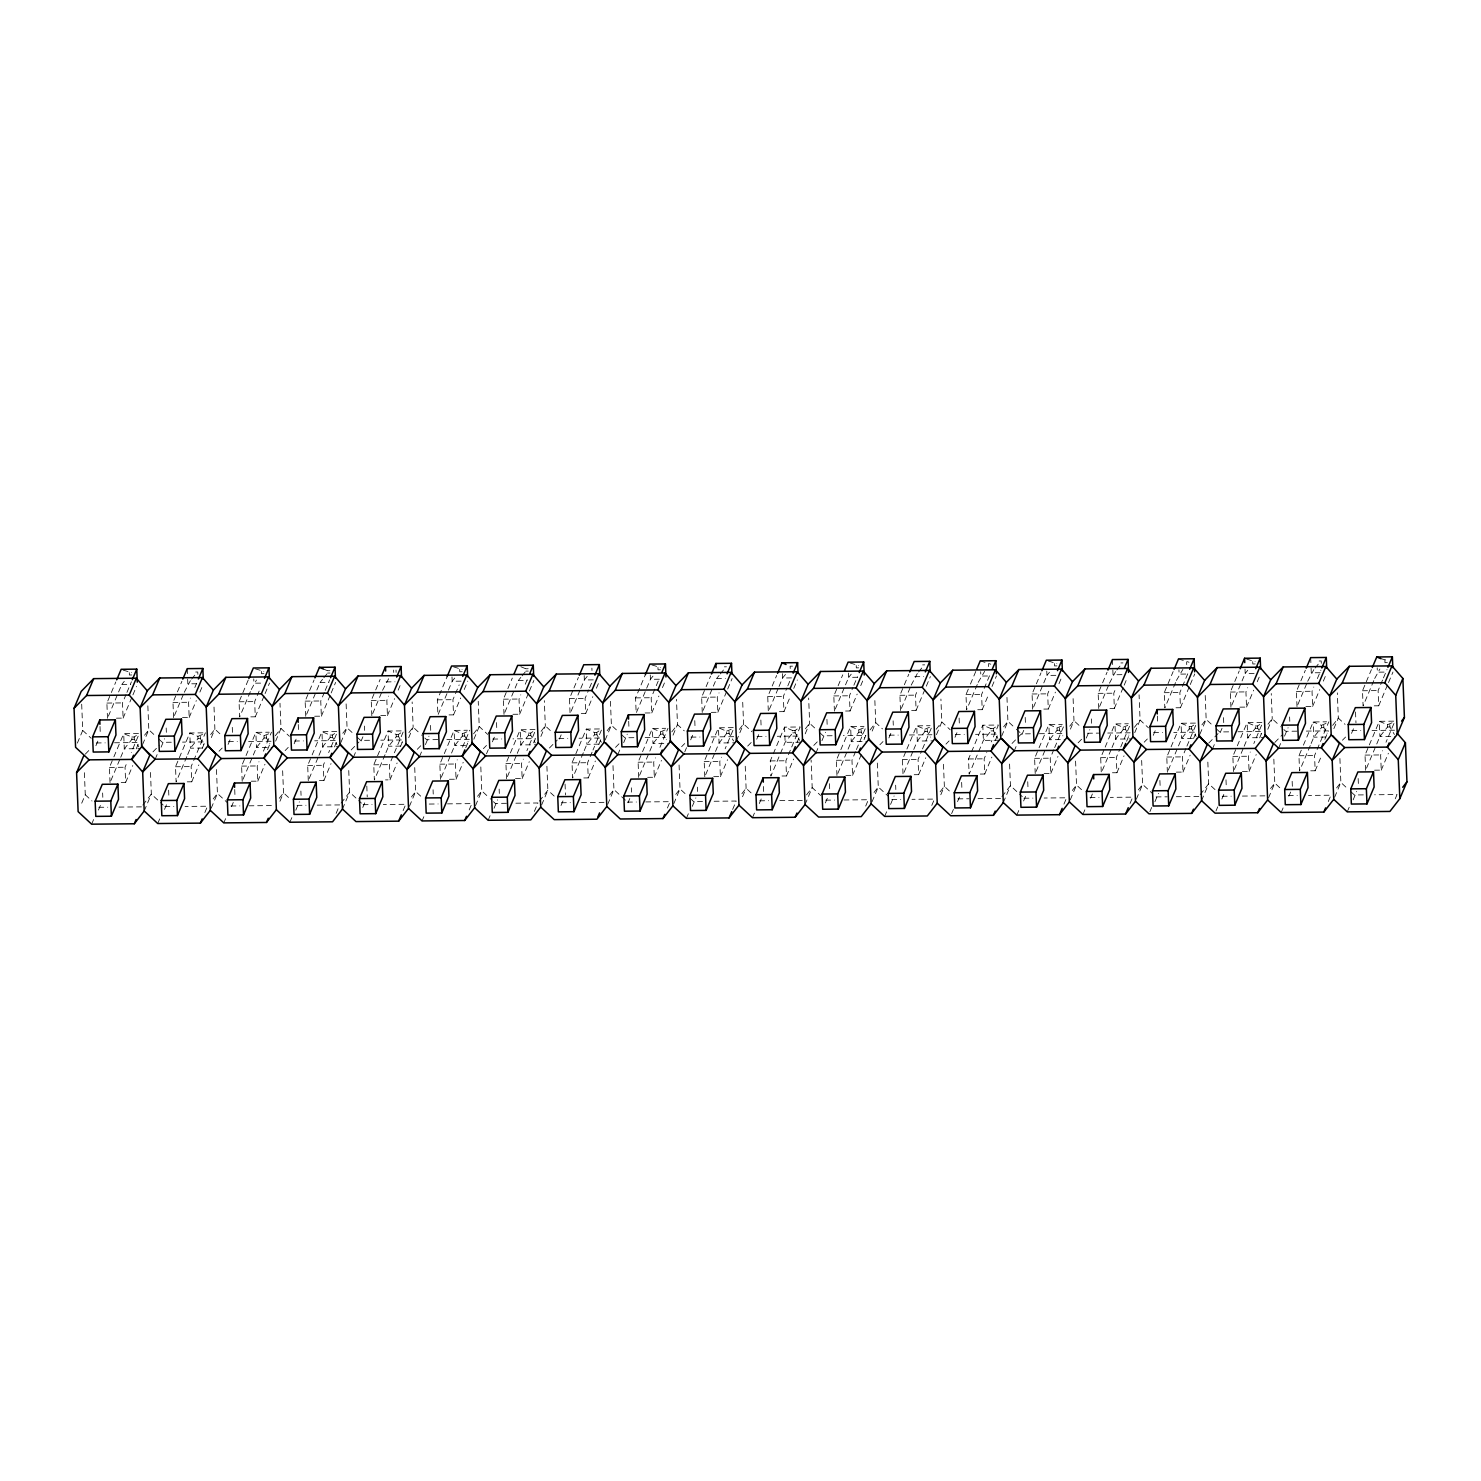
<?xml version="1.0" encoding="UTF-8"?>
<svg xmlns="http://www.w3.org/2000/svg" width="1481" height="1481" viewBox="0 0 1481 1481"><rect width="100%" height="100%" fill="white"/><g stroke="black" fill="none" stroke-linecap="round" stroke-linejoin="round"><path stroke-width="0.75" stroke-dasharray="5 3.75" d="M77.364 743.092L82.732 730.429L81.64 702.883M107.484 718.266L106.891 703.068L110.464 694.626M111.353 692.516L115.814 681.963M95.895 745.721L98.579 739.389M108.391 716.156L121.757 684.481L124.293 681.334M116.407 718.174L123.108 718.118L122.497 702.92L126.07 694.478M126.959 692.368L131.42 681.815M81.696 803.202L85.269 794.76L84.269 769.509M123.108 718.118L132.013 696.996M132.92 694.885L136.474 686.444M110.038 782.597L109.427 767.399L113 758.957M113.889 756.847L123.701 733.632L139.307 733.465L131.291 752.478M91.637 824.177L94.321 817.845M98.431 810.051L101.115 803.72M110.927 780.487L119.831 759.383M120.739 757.272L124.293 748.831L131.92 739.334L131.828 737.001L123.701 733.632L124.293 748.831L139.917 748.664M121.183 782.486L125.644 782.449L125.033 767.251L126.829 763.03M136.233 748.868L138.899 742.536L114.204 742.777M125.644 782.449L132.772 765.566M142.565 744.554L148.803 729.763L147.804 704.53M173.573 717.619L172.981 702.42L176.535 693.978M177.442 691.868L181.885 681.316M155.19 759.198L157.856 752.866M161.096 747.183L164.65 738.723M174.462 715.508L183.385 694.404M184.273 692.293L190.383 680.686M182.496 717.526L189.179 717.47L188.587 702.272L190.364 698.051M194.826 687.499L196.621 683.278M144.212 810.996L151.34 794.112L150.359 768.861M189.179 717.47L196.325 700.569M199.879 692.127L202.564 685.796M186.81 756.624L176.109 781.949L175.517 766.751L189.79 732.984L203.156 732.854M157.727 823.529L160.392 817.197M164.521 809.404L167.205 803.072M187.717 754.514L190.383 748.183L198.01 738.686L197.917 736.353L189.79 732.984L190.383 748.183L205.989 748.016M187.272 781.838L191.734 781.801L191.123 766.603L205.396 732.817M202.305 748.22L204.989 741.888L182.533 742.111M191.734 781.801L198.861 764.918M211.32 737.575L214.893 729.115L213.893 703.882M250.363 691.646L239.663 716.971L239.052 701.772L248.864 678.557M228.074 744.425L230.74 738.075M251.252 689.535L256.472 680.038M204.841 812.551L207.525 806.219L185.069 806.442M250.807 716.86L255.269 716.823L254.676 701.624L259.138 691.072M211.191 808.237L217.429 793.464L216.43 768.213M255.269 716.823L264.192 695.7M265.08 693.589L269.542 683.037M242.199 781.302L241.607 766.103L245.161 757.661M246.05 755.551L255.861 732.336L269.246 732.206M223.798 822.881L225.593 818.66M231.499 806.645L233.276 802.424M243.088 779.191L256.472 747.535L264.081 738.038L263.988 735.705L255.861 732.336L256.472 747.535L272.078 747.368M251.122 781.209L257.805 781.153L257.213 765.955L258.99 761.734M263.451 751.182L271.486 732.169M267.506 749.682L270.171 743.351M257.805 781.153L264.951 764.27M275.633 741.148L280.983 728.467L279.983 703.234M305.752 716.323L305.142 701.124L308.714 692.682M309.603 690.572L314.065 680.02M294.145 743.777L296.829 737.427M306.641 714.212L320.007 682.537L322.543 679.372M314.657 716.23L321.358 716.175L320.748 700.976L324.32 692.534M325.209 690.424L329.671 679.853M279.946 801.258L283.519 792.816L282.519 767.565M321.358 716.175L330.282 695.052M331.17 692.941L335.632 682.389M308.289 780.654L307.678 765.455L311.251 757.013M312.139 754.903L321.951 731.688L337.557 731.521L328.652 752.644M289.887 822.233L292.572 815.901M295.793 810.218L299.366 801.776M309.177 778.543L318.1 757.439M318.989 755.329L322.543 746.887L330.17 737.39L330.078 735.057L321.951 731.688L322.543 746.887L338.168 746.72M319.433 780.543L323.895 780.506L323.302 765.307L325.079 761.086M334.484 746.924L337.15 740.593L314.694 740.815M323.895 780.506L331.022 763.622M340.815 742.61L347.054 727.819L346.073 702.586M371.824 715.675L371.231 700.476L374.804 692.034M375.693 689.924L380.154 679.372M353.441 757.254L356.106 750.923M361.123 741L362.919 736.779M372.712 713.564L381.635 692.46M382.524 690.35L388.633 678.724M336.131 813.365L338.797 807.034M380.747 715.582L387.43 715.527L386.837 700.328L388.614 696.107M342.463 809.052L349.609 792.168L348.609 766.917M387.43 715.527L394.575 698.625M398.148 690.183L400.814 683.852M385.06 754.681L374.36 780.006L373.767 764.807L388.041 731.04L403.647 730.874L389.373 764.659L389.984 779.858L385.523 779.895M362.771 807.46L365.455 801.128M385.967 752.57L388.633 746.22L396.26 736.742L396.168 734.409L388.041 731.04L388.633 746.22L404.239 746.072M400.555 746.276L403.239 739.945L380.784 740.167M389.984 779.858L397.112 762.974M408.682 737.742L413.143 727.171L412.144 701.938M454.723 678.076L452.186 681.241L437.913 715.027L437.321 699.828L447.114 676.613M419.512 756.606L422.196 750.275M425.436 744.591L428.99 736.131M403.11 810.607L405.775 804.276L383.32 804.498M449.058 714.916L453.519 714.879L452.927 699.68L459.166 684.907M409.441 806.293L415.68 791.52L414.68 766.269M453.519 714.879L460.665 697.977M464.219 689.535L467.792 681.093M440.449 779.358L439.857 764.159L443.411 755.717M444.319 753.607L454.112 730.392L467.496 730.244M422.066 820.937L423.844 816.716M441.338 777.247L454.723 745.572L462.331 736.094L462.239 733.761L454.112 730.392L454.723 745.572L470.329 745.424M449.372 779.265L456.055 779.21L455.463 764.011L457.24 759.79M462.59 747.127L469.736 730.226M465.756 747.738L468.422 741.407M456.055 779.21L463.201 762.326M473.883 739.204L479.233 726.523L478.233 701.291M504.003 714.379L503.392 699.18L506.965 690.738M507.853 688.628L512.315 678.076M486.49 753.848L488.286 749.627M492.395 741.814L495.08 735.483M504.891 712.268L518.257 680.594L520.812 677.428M469.181 809.959L471.865 803.628L447.151 803.868M512.926 714.286L519.609 714.231L519.016 699.032L520.794 694.811M525.255 684.241L527.921 677.909M475.531 805.645L481.769 790.873L480.77 765.621M519.609 714.231L528.532 693.108M529.42 690.998L533.882 680.445M506.539 778.71L505.928 763.511L509.501 755.069M510.39 752.959L520.201 729.744L535.807 729.578L526.903 750.7M488.138 820.289L490.822 813.958M494.043 808.274L497.616 799.833M507.428 776.599L516.351 755.495M517.239 753.385L520.812 744.924L528.421 735.446L528.328 733.114L520.201 729.744L520.812 744.924L536.418 744.776M515.462 778.617L522.145 778.562L521.553 763.363L523.33 759.142M533.623 742.87L535.4 738.649L512.944 738.871M522.145 778.562L529.272 761.66M540.861 736.446L545.323 725.875L544.323 700.643M579.886 690.498L570.074 713.731L569.482 698.532L573.054 690.09M573.943 687.98L578.405 677.428M559.374 739.056L561.169 734.835M580.774 688.387L584.347 679.946L588.161 675.206M534.382 811.421L537.955 802.98L515.481 803.202M581.237 713.62L585.698 713.583L585.088 698.384L588.66 689.942M589.549 687.832L592.233 681.482M541.602 804.998L547.859 790.206L546.859 764.974M585.698 713.583L592.826 696.681M596.399 688.239L599.065 681.908M583.329 752.737L572.629 778.062L572.018 762.863L586.291 729.096L601.897 728.93L592.974 750.052M561.021 805.516L563.706 799.166M584.217 750.626L586.883 744.277L594.51 734.798L594.418 732.466L586.291 729.096L586.883 744.277L602.508 744.128M583.773 777.951L588.235 777.914L587.624 762.715L592.085 752.163M598.824 744.332L601.49 738.001L579.034 738.223M588.235 777.914L595.362 761.012M605.155 740.019L611.394 725.227L610.394 699.995M652.973 676.132L650.437 679.298L636.164 713.083L635.571 697.884L645.383 674.67M617.781 754.662L620.446 748.331M623.686 742.629L627.241 734.187M645.087 712.99L651.77 712.935L651.177 697.736L659.212 678.724M607.691 804.35L613.93 789.558L612.856 762.03M651.77 712.935L658.915 696.033M662.47 687.591L665.154 681.26M638.7 777.414L638.107 762.215L641.68 753.773M642.569 751.663L652.38 728.43L665.747 728.3M628 802.758L629.795 798.518M639.588 775.304L652.973 743.629L660.6 734.15L660.507 731.818L652.38 728.43L652.973 743.629L668.579 743.481M647.623 777.321L654.324 777.266L653.713 762.067L655.491 757.846M659.952 747.294L667.987 728.282M654.324 777.266L661.452 760.364M673.022 735.15L677.483 724.579L676.484 699.347M702.253 712.435L701.642 697.236L705.215 688.795M706.104 686.684L710.565 676.132M684.74 751.904L686.536 747.683M690.664 739.871L693.33 733.539M703.142 710.325L716.526 678.65L719.063 675.484M667.431 808.015L670.115 801.684L645.42 801.924M711.176 712.342L717.859 712.287L717.267 697.088L719.044 692.867M673.781 803.702L680.02 788.91L679.02 763.678M717.859 712.287L726.782 691.164M727.671 689.054L732.132 678.502M704.789 776.766L704.197 761.567L707.751 753.126M708.64 751.015L718.452 727.782L734.076 727.634L725.153 748.757M686.388 818.345L689.072 812.014M692.312 806.33L695.866 797.87M705.678 774.656L714.601 753.551M715.49 751.441L719.063 742.981L726.671 733.502L726.579 731.17L718.452 727.782L719.063 742.981L734.669 742.833M713.712 776.673L720.395 776.618L719.803 761.419L721.58 757.198M720.395 776.618L727.541 759.716M736.427 740.833L743.573 723.931L742.573 698.699M778.136 688.554L768.343 711.787L767.732 696.588L771.305 688.147M772.193 686.036L776.655 675.484M756.735 739.223L759.42 732.891M779.043 686.444L782.597 678.002L786.411 673.263M732.632 809.478L736.205 801.036L713.749 801.258M779.487 711.676L783.949 711.639L783.338 696.44L786.911 687.999M787.799 685.87L790.484 679.538M742.536 796.722L746.109 788.262L745.11 763.03M783.949 711.639L790.188 696.848M793.76 688.406L797.315 679.964M800.758 742.185L785.134 742.333L784.541 727.134L792.668 730.522L792.761 732.854L785.134 742.333L770.879 776.118L770.268 760.919L784.541 727.134L800.147 726.986L791.243 748.109M752.478 817.697L755.162 811.366M759.272 803.572L761.956 797.222M782.024 776.007L786.485 775.97L785.893 760.771L790.336 750.219M797.074 742.388L799.74 736.057L777.284 736.279M786.485 775.97L793.612 759.068M805.201 733.836L809.644 723.283L808.663 698.051M834.414 711.139L833.822 695.94L842.745 674.836M816.031 752.718L817.808 748.497M821.936 740.685L825.509 732.243M835.303 709.029L848.687 677.354L851.223 674.188M845.577 711.028L850.038 710.991L849.428 695.792L853 687.351M853.889 685.222L857.462 676.78M805.053 804.516L812.199 787.614L811.107 760.086M850.038 710.991L857.166 694.089M860.739 685.647L863.404 679.316M836.95 775.47L836.358 760.271L839.931 751.83M840.819 749.719L850.631 726.486L864.015 726.356M825.361 802.924L828.046 796.574M837.857 773.36L851.223 741.685L858.85 732.206L858.758 729.874L850.631 726.486L851.223 741.685L866.829 741.537M845.873 775.378L852.575 775.322L851.964 760.123L855.537 751.682M856.425 749.571L866.237 726.338M864.052 739.63L865.83 735.409L843.374 735.631M852.575 775.322L861.479 754.199M872.161 731.077L875.734 722.635L874.734 697.403M900.504 710.491L899.911 695.292L903.466 686.851M904.354 684.74L908.816 674.188M888.915 737.927L891.581 731.595M901.392 708.381L910.315 687.258M911.204 685.148L917.313 673.54M865.7 806.071L868.366 799.74L843.67 799.981M911.648 710.38L916.11 710.343L915.517 695.144L917.294 690.924M872.031 801.758L878.27 786.966L877.27 761.734M916.11 710.343L930.383 676.558M912.851 751.608L903.04 774.822L902.447 759.623L906.002 751.182M906.909 749.071L916.72 725.838L930.087 725.709M884.657 816.401L887.323 810.07M890.562 804.387L894.117 795.926M913.74 749.479L917.313 741.037L924.922 731.558L924.829 729.226L916.72 725.838L917.313 741.037L932.919 740.889M914.184 774.711L918.646 774.674L918.053 759.475L921.626 751.034M922.515 748.923L932.327 725.69M918.646 774.674L925.792 757.772M936.473 734.65L941.823 721.988L940.916 699.051M977.293 684.5L966.593 709.843L965.982 694.645L969.555 686.203M970.444 684.092L975.794 671.411M954.986 737.279L957.67 730.948M978.182 682.389L984.661 671.319M931.771 805.423L934.455 799.092L912 799.314M977.738 709.732L982.199 709.695L981.607 694.496L990.511 673.374M940.787 794.779L944.36 786.318L943.36 761.086M982.199 709.695L988.438 694.904M992.011 686.462L996.472 675.91M999.009 740.241L983.403 740.389L982.792 725.19L990.919 728.578L991.011 730.911L983.403 740.389L969.129 774.174L968.518 758.975L982.792 725.19L998.398 725.042L991.27 741.925M951.617 813.643L953.412 809.422M957.541 801.61L960.206 795.278M980.274 774.063L984.735 774.026L984.143 758.827L986.809 752.496M995.325 740.444L997.99 734.113L975.535 734.335M984.735 774.026L991.863 757.124M1001.656 736.113L1007.913 721.34L1006.913 696.107M1032.664 709.195L1032.072 693.997L1040.995 672.874M1014.281 750.774L1016.059 746.554M1021.964 734.52L1023.76 730.3M1033.571 707.085L1046.937 675.41L1049.474 672.244M1043.827 709.084L1048.289 709.047L1047.678 693.849L1049.474 689.628M1003.303 802.572L1010.449 785.67L1009.45 760.438M1048.289 709.047L1055.416 692.145M1058.989 683.704L1061.655 677.372M1035.219 773.526L1034.608 758.328L1038.181 749.886M1039.07 747.775L1048.881 724.542L1062.266 724.413M1016.818 815.105L1019.502 808.774M1023.612 800.962L1026.296 794.631M1036.108 771.416L1049.474 739.741L1057.101 730.263L1057.008 727.93L1048.881 724.542L1049.474 739.741L1065.098 739.593M1044.124 773.434L1050.825 773.378L1050.214 758.179L1053.787 749.738M1054.676 747.627L1064.487 724.394M1050.825 773.378L1057.952 756.476M1070.43 729.133L1073.984 720.692L1072.985 695.459M1098.754 708.547L1098.162 693.349L1101.716 684.907M1102.623 682.797L1107.066 672.226M1086.276 738.093L1089.831 729.652M1099.642 706.437L1108.566 685.314M1109.454 683.204L1115.563 671.596M1063.95 804.127L1066.616 797.796L1044.161 798.018M1109.898 708.436L1114.36 708.381L1113.768 693.201L1115.545 688.961M1070.282 799.814L1076.52 785.023L1075.539 759.79M1114.36 708.381L1123.283 687.277M1124.172 685.166L1126.856 678.835M1111.102 749.645L1101.29 772.878L1100.698 757.68L1104.271 749.238M1105.159 747.127L1114.971 723.894L1128.337 723.765M1082.907 814.457L1085.573 808.126M1090.59 798.203L1092.386 793.983M1111.99 747.535L1115.563 739.093L1123.19 729.615L1123.098 727.282L1114.971 723.894L1115.563 739.093L1131.169 738.945M1112.453 772.767L1116.915 772.73L1116.304 757.532L1119.877 749.09M1120.765 746.979L1130.577 723.746M1126.597 741.259L1129.281 734.928M1116.915 772.73L1124.042 755.828M1134.724 732.706L1140.074 720.044L1139.074 694.811M1175.544 682.556L1164.844 707.899L1164.233 692.701L1173.156 671.578M1153.255 735.335L1155.92 729.004M1176.432 680.445L1182.912 669.375M1130.022 803.48L1132.706 797.148L1110.25 797.37M1175.988 707.788L1180.45 707.733L1179.857 692.553L1188.762 671.43M1136.371 799.166L1142.61 784.375L1141.61 759.142M1180.45 707.733L1189.373 686.629M1190.261 684.518L1194.723 673.966M1167.38 772.23L1166.787 757.032L1181.042 723.246L1196.667 723.098L1186.855 746.313M1149.885 811.699L1151.663 807.478M1154.902 801.776L1158.457 793.335M1168.268 770.12L1181.653 738.445L1189.262 728.967L1189.169 726.634L1181.042 723.246L1181.653 738.445L1197.259 738.297M1176.303 772.138L1182.986 772.082L1182.393 756.884L1185.966 748.442M1193.575 738.501L1196.259 732.169L1173.785 732.392M1182.986 772.082L1190.132 755.18M1199.906 734.169L1206.163 719.396L1205.164 694.163M1230.933 707.252L1230.322 692.053L1233.895 683.611M1234.784 681.501L1239.245 670.93M1212.532 748.831L1214.309 744.61M1220.214 732.577L1222.01 728.356M1231.822 705.141L1245.188 673.466L1247.743 670.301M1239.838 707.159L1246.539 707.085L1245.928 691.905L1247.724 687.665M1201.554 800.629L1208.7 783.727L1207.7 758.494M1246.539 707.085L1253.667 690.202M1257.239 681.76L1259.905 675.429M1233.469 771.582L1232.858 756.384L1236.431 747.942M1237.32 745.832L1247.132 722.598L1262.738 722.45L1253.833 743.555M1215.957 811.051L1217.752 806.83M1221.862 799.018L1224.546 792.687M1234.358 769.472L1243.281 748.349M1244.17 746.239L1247.724 737.797L1255.351 728.319L1255.259 725.986L1247.132 722.598L1247.724 737.797L1263.349 737.649M1242.392 771.49L1249.075 771.434L1248.483 756.236L1250.26 752.015M1259.665 737.853L1262.33 731.521L1237.635 731.762M1249.075 771.434L1256.203 754.532M1267.792 729.3L1272.235 718.748L1271.253 693.515M1297.004 706.604L1296.412 691.405L1299.985 682.963M1300.873 680.853L1305.335 670.282M1278.621 748.183L1281.287 741.833M1284.527 736.15L1288.1 727.708M1297.893 704.493L1306.816 683.37M1307.704 681.26L1313.814 669.653M1305.927 706.511L1312.629 706.437L1312.018 691.257L1313.795 687.017M1317.368 678.576L1320.941 670.134M1268.532 797.87L1274.789 783.079L1273.79 757.846M1312.629 706.437L1319.756 689.554M1323.329 681.112L1325.995 674.781M1310.259 745.591L1299.54 770.935L1298.948 755.736L1302.521 747.294M1303.41 745.184L1313.221 721.95L1326.606 721.821M1281.158 812.514L1283.823 806.182M1288.84 796.26L1290.636 792.039M1311.148 743.481L1313.814 737.149L1321.441 727.671L1321.348 725.338L1313.221 721.95L1313.814 737.149L1329.42 737.001M1310.704 770.823L1315.165 770.786L1314.554 755.588L1328.827 721.802M1324.847 739.315L1328.42 730.874L1305.964 731.096M1315.165 770.786L1321.404 755.995M1333.863 728.652L1338.324 718.1L1337.324 692.867M1373.794 680.612L1363.094 705.956L1362.501 690.757L1371.406 669.634M1351.505 733.391L1354.171 727.06M1374.683 678.502L1379.903 669.005M1328.29 801.536L1330.956 795.204L1308.501 795.427M1374.238 705.845L1378.7 705.789L1378.108 690.59L1382.569 680.038M1383.458 677.928L1387.031 669.486M1334.622 797.222L1340.86 782.431L1339.861 757.198M1378.7 705.789L1387.623 684.685M1388.512 682.574L1392.973 672.022M1365.63 770.287L1365.038 755.088L1379.311 721.303L1394.917 721.154L1385.994 742.259M1347.247 811.866L1349.913 805.534M1353.153 799.833L1356.707 791.391M1366.519 768.176L1379.903 736.501L1387.512 727.004L1387.419 724.69L1379.311 721.303L1379.903 736.501L1395.509 736.353M1374.553 770.194L1381.236 770.139L1380.644 754.94L1382.421 750.719M1381.236 770.139L1388.382 753.237M1395.25 798.777L1397.046 794.557L1374.59 794.779M144.564 735.242L148.803 729.763L155.561 736.038M142.861 805.053L151.34 794.112L163.169 805.072M210.654 734.595L214.893 729.115L221.65 735.391M213.19 798.925L217.429 793.464L227.556 802.85M275.318 735.761L280.983 728.467L289.424 736.316M279.261 798.278L283.519 792.816L290.276 799.074M342.814 733.299L347.054 727.819L353.811 734.095M341.111 803.109L349.609 792.168L361.42 803.128M408.904 732.651L413.143 727.171L419.901 733.447M411.44 796.982L415.68 791.52L422.437 797.778M473.568 733.817L479.233 726.523L487.675 734.372M477.53 796.334L481.769 790.873L488.526 797.13M541.065 731.355L545.323 725.875L552.061 732.151M539.362 801.165L547.859 790.206L554.616 796.482M607.154 730.707L611.394 725.227L618.151 731.503M609.691 795.038L613.93 789.558L625.76 800.536M671.819 731.873L677.483 724.579L684.241 730.855M675.78 794.39L680.02 788.91L686.777 795.186M739.315 729.411L743.573 723.931L752.015 731.781M741.851 793.742L746.109 788.262L752.866 794.538M805.405 728.763L809.644 723.283L816.401 729.559M806.534 794.908L812.199 787.614L820.641 795.464M870.069 729.929L875.734 722.635L882.491 728.911M874.031 792.446L878.27 786.966L888.415 796.371M936.159 729.281L941.823 721.988L950.265 729.818M940.12 791.798L944.36 786.318L951.117 792.594M1003.655 726.819L1007.913 721.34L1014.652 727.615M1001.952 796.611L1010.449 785.67L1022.26 796.648M1069.745 726.171L1073.984 720.692L1080.741 726.967M1072.281 790.502L1076.52 785.023L1083.277 791.298M1134.409 727.338L1140.074 720.044L1148.515 727.874M1138.371 789.854L1142.61 784.375L1152.736 793.779M1201.906 724.875L1206.163 719.396L1212.92 725.671M1200.202 794.668L1208.7 783.727L1215.457 790.002M1267.995 724.228L1272.235 718.748L1278.992 725.024M1270.531 788.558L1274.789 783.079L1281.528 789.354M1332.659 725.394L1338.324 718.1L1345.081 724.376M1336.621 787.911L1340.86 782.431L1347.617 788.707M191.66 679.094L195.455 674.355L195.362 672.022L197.769 672.004L197.862 674.318M323.821 677.798L327.634 673.059L327.542 670.726L323.469 669.042M522.071 675.854L525.885 671.115L525.792 668.783L519.701 666.246M720.321 673.911L724.135 669.171L724.042 666.839L726.43 666.802M918.59 671.967L922.385 667.228L922.293 664.895L924.699 664.858M1116.841 670.023L1120.636 665.265L1120.543 662.951L1122.95 662.914M1315.091 668.079L1318.905 663.321L1318.812 661.007L1321.2 660.97L1321.293 663.303M85.287 754.144L89.971 749.349M152.932 751.904L159.189 745.498M219.021 751.256L222.15 748.053M285.111 750.608L288.24 747.405M351.182 749.96L359.013 741.962M417.272 749.312L423.529 742.907M483.361 748.664L486.49 745.461M549.432 748.016L557.263 740.019M615.522 747.368L621.779 740.963M681.612 746.72L684.74 743.518M747.701 746.072L752.385 741.278M813.772 745.424L820.03 739.019M879.862 744.776L882.991 741.574M945.952 744.128L949.08 740.926M1012.023 743.481L1021.409 733.873L1030.387 733.798M1078.112 742.833L1084.37 736.427M1144.202 742.185L1147.331 738.982M1208.718 743.129L1218.104 733.539M1274.808 742.481L1282.62 734.483M1342.452 740.222L1345.581 737.038M131.828 737.001L134.216 736.983L139.307 733.465M197.917 736.353L203.693 734.002M263.988 735.705L269.783 733.336M330.078 735.057L332.466 735.039L337.557 731.521M396.168 734.409L398.556 734.391L403.647 730.874M462.239 733.761L468.033 731.392M528.328 733.114L530.716 733.095L535.807 729.578M594.418 732.466L596.806 732.447L601.897 728.93M660.507 731.818L666.283 729.448M726.579 731.17L732.373 728.8M792.668 730.522L795.056 730.503L800.147 726.986M858.758 729.874L864.534 727.504M924.829 729.226L930.623 726.856M990.919 728.578L993.307 728.541L998.398 725.042M1057.008 727.93L1062.803 725.56M1123.098 727.282L1128.874 724.912M1189.169 726.634L1191.576 726.597L1196.667 723.098M1255.259 725.986L1257.647 725.949L1262.738 722.45M1321.348 725.338L1327.124 722.969M1387.419 724.69L1393.214 722.321M123.201 670.134L131.679 672.652M255.361 668.838L263.84 671.356M327.542 670.726L329.93 670.708M453.612 666.894L462.109 669.412M525.792 668.783L528.18 668.764M651.862 664.95L660.359 667.45M792.52 666.154L790.132 666.191L790.225 668.523M850.113 663.007L858.61 665.506M980.255 660.859L990.77 664.21M1048.381 661.063L1056.86 663.562M1178.506 658.915L1189.021 662.266M1246.632 659.119L1255.11 661.618M1380.829 658.656L1387.29 660.322M131.772 674.984L129.384 675.003L129.291 672.67M263.933 673.67L261.545 673.707L261.452 671.374M327.634 673.059L330.022 673.022M462.202 671.726L459.795 671.763L459.702 669.431M525.885 671.115L528.273 671.078M660.452 669.782L658.045 669.819L657.953 667.487M858.702 667.838L856.314 667.875L856.222 665.543M1056.953 665.895L1054.565 665.913L1054.472 663.599M1255.203 663.951L1252.815 663.969L1252.722 661.655M1387.382 662.655L1384.976 662.673L1384.883 660.341M121.757 684.481L130.68 684.407M196.769 683.759L187.846 683.833L187.587 677.335M260.619 683.13L253.936 683.185L253.751 678.853M320.007 682.537L328.93 682.463M386.097 681.889L395.02 681.815M461.109 681.167L452.186 681.241L452.001 676.91M518.257 680.594L527.18 680.52M593.27 679.872L584.347 679.946L584.18 675.614M659.36 679.224L650.437 679.298L650.27 674.966M716.526 678.65L725.431 678.576M791.52 677.909L782.597 678.002L782.431 673.67M857.61 677.261L848.687 677.354L848.52 673.022M914.777 676.706L923.7 676.613M987.549 676.002L980.848 676.058L980.681 671.726M1055.86 675.317L1046.937 675.41L1046.771 671.078M1121.95 674.67L1113.027 674.762L1112.768 668.246M1185.8 674.059L1179.117 674.114L1178.932 669.782M1254.111 673.374L1245.188 673.466L1245.021 669.134M1320.2 672.726L1311.277 672.818L1311.018 666.302M1384.05 672.096L1377.367 672.17L1377.2 667.82M106.891 703.068L122.497 702.92M172.981 702.42L188.587 702.272M239.052 701.772L254.676 701.624M305.142 701.124L320.748 700.976M371.231 700.476L386.837 700.328M437.321 699.828L452.927 699.68M503.392 699.18L519.016 699.032M569.482 698.532L585.088 698.384M635.571 697.884L651.177 697.736M701.642 697.236L717.267 697.088M767.732 696.588L783.338 696.44M833.822 695.94L849.428 695.792M899.911 695.292L915.517 695.144M965.982 694.645L981.607 694.496M1032.072 693.997L1047.678 693.849M1098.162 693.349L1113.768 693.201M1164.233 692.701L1179.857 692.553M1230.322 692.053L1245.928 691.905M1296.412 691.405L1312.018 691.257M1362.501 690.757L1378.108 690.59M131.92 739.334L134.308 739.315L138.788 746.794M198.01 738.686L200.398 738.667L203.749 744.277M264.081 738.038L266.487 738.019L269.838 743.629M330.17 737.39L332.559 737.371L337.039 744.85M396.26 736.742L398.648 736.723L401.999 742.333M462.331 736.094L464.738 736.076L468.089 741.685M528.421 735.446L530.809 735.428L535.289 742.907M594.51 734.798L596.899 734.78L601.379 742.259M660.6 734.15L662.988 734.113L666.339 739.741M726.671 733.502L729.078 733.465L733.558 740.963M792.761 732.854L795.149 732.817L799.629 740.315M858.85 732.206L861.239 732.169L864.589 737.797M924.922 731.558L927.328 731.521L930.679 737.149M991.011 730.911L993.399 730.874L997.879 738.371M1057.101 730.263L1059.489 730.226L1062.858 735.853M1123.19 729.615L1125.579 729.578L1128.929 735.205M1189.262 728.967L1191.668 728.93L1196.148 736.427M1255.351 728.319L1257.739 728.282L1261.109 733.91M1321.441 727.671L1323.829 727.634L1327.18 733.262M1387.512 727.004L1389.918 726.986L1394.399 734.483M96.228 742.962L105.207 742.87M171.296 742.222L162.318 742.314L157.245 737.612M228.407 741.666L237.386 741.574M248.604 741.463L271.079 741.24M294.478 741.018L303.475 740.926M369.547 740.278L360.568 740.37L355.496 735.668M437.876 739.611L426.658 739.722L421.585 735.02M446.873 739.519L469.329 739.297M492.747 739.075L501.726 738.982M558.818 738.427L567.797 738.334M633.887 737.686L624.908 737.779L619.836 733.076M645.124 737.575L665.339 737.371M690.998 737.112L699.976 737.038M711.195 736.927L733.669 736.705M757.069 736.464L766.066 736.39M832.137 735.742L823.158 735.816L818.086 731.133M889.248 735.168L898.226 735.094M909.464 734.983L931.919 734.761M955.338 734.52L964.316 734.446M1039.384 733.706L1064.08 733.465M1087.498 733.225L1098.735 733.114M1107.714 733.039L1130.17 732.817M1153.588 732.577L1162.566 732.503M1228.656 731.855L1219.659 731.929L1214.605 727.227M1296.986 731.17L1285.749 731.281L1280.676 726.579M1351.838 730.633L1360.817 730.559M1372.054 730.448L1394.51 730.226M109.427 767.399L125.033 767.251M175.517 766.751L191.123 766.603M241.607 766.103L257.213 765.955M307.678 765.455L323.302 765.307M373.767 764.807L389.373 764.659M439.857 764.159L455.463 764.011M505.928 763.511L521.553 763.363M572.018 762.863L587.624 762.715M638.107 762.215L653.713 762.067M704.197 761.567L719.803 761.419M770.268 760.919L785.893 760.771M836.358 760.271L851.964 760.123M902.447 759.623L918.053 759.475M968.518 758.975L984.143 758.827M1034.608 758.328L1050.214 758.179M1100.698 757.68L1116.304 757.532M1166.787 757.032L1182.393 756.884M1232.858 756.384L1248.483 756.236M1298.948 755.736L1314.554 755.588M1365.038 755.088L1380.644 754.94M98.764 807.293L107.761 807.201M118.98 807.089L141.436 806.867M164.854 806.645L173.832 806.553M230.943 805.997L239.922 805.905M248.901 805.812L273.615 805.571M297.033 805.349L306.012 805.257M317.23 805.146L339.686 804.924M363.104 804.701L372.083 804.609M429.194 804.053L438.172 803.961M506.502 803.294L495.283 803.405L490.211 798.703M561.355 802.758L570.352 802.665M581.57 802.554L604.026 802.332M627.444 802.11L636.423 802.017M702.512 801.369L693.534 801.462L688.461 796.759M759.623 800.814L768.602 800.721M779.821 800.61L802.276 800.388M825.695 800.166L834.673 800.073M891.784 799.518L900.763 799.425M957.874 798.87L969.092 798.759M978.071 798.666L1000.545 798.444M1023.945 798.222L1032.942 798.129M1090.035 797.574L1099.013 797.481M1156.124 796.908L1167.343 796.815M1176.34 796.722L1198.795 796.5M1222.214 796.26L1231.192 796.186M1242.411 796.075L1264.867 795.852M1288.285 795.612L1297.263 795.538M1363.353 794.89L1354.375 794.964L1349.302 790.262M1016.355 729.17L1021.409 733.873M82.732 730.429L91.174 738.26M85.269 794.76L92.026 801.017M1389.826 724.653L1389.918 726.986M1355.522 711.991L1355.967 722.839M1358.151 778.488L1358.503 787.17M1323.736 725.301L1323.829 727.634M1310.685 657.62L1310.944 664.136M1289.618 716.971L1289.784 721.321M1292.154 781.302L1292.413 787.818M1257.647 725.949L1257.739 728.282M1223.528 717.619L1223.787 724.135M1225.99 779.784L1226.249 786.3M1191.576 726.597L1191.668 728.93M1186.633 662.303L1186.725 664.617M1157.364 716.101L1157.698 724.783M1159.901 780.431L1160.252 789.114M1125.486 727.245L1125.579 729.578M1112.416 659.563L1112.675 666.08M1091.367 718.914L1091.534 723.265M1059.396 727.893L1059.489 730.226M1025.204 717.396L1025.537 726.079M1027.74 781.727L1027.999 788.244M993.307 728.541L993.399 730.874M988.382 664.247L988.475 666.561M959.114 718.044L959.447 726.727M961.65 782.375L961.984 791.058M927.236 729.207L927.328 731.521M893.117 720.858L893.284 725.209M895.653 785.189L895.82 789.54M861.146 729.855L861.239 732.169M826.935 719.34L827.287 728.023M829.49 783.671L829.73 790.188M795.056 730.503L795.149 732.817M760.864 719.988L761.123 726.505M763.474 786.504L763.733 793.001M728.985 731.151L729.078 733.465M694.774 720.636L695.033 727.152M697.403 787.152L697.57 791.483M662.896 731.799L662.988 734.113M628.685 721.284L629.036 729.966M631.313 787.799L631.48 792.131M596.806 732.447L596.899 734.78M591.882 668.135L591.974 670.467M565.057 784.097L565.483 794.945M530.716 733.095L530.809 735.428M496.524 722.58L496.783 729.096M499.153 789.095L499.319 793.427M464.645 733.743L464.738 736.076M430.527 725.394L430.786 731.91M433.063 789.743L433.23 794.075M396.019 670.06L396.112 672.374M398.556 734.391L398.648 736.723M393.631 670.078L393.724 672.411M364.437 726.06L364.604 730.392M366.807 786.041L367.232 796.889M332.466 735.039L332.559 737.371M298.273 724.524L298.533 731.04M300.884 791.039L301.069 795.371M266.395 735.687L266.487 738.019M232.276 727.356L232.517 733.854M234.72 789.503L235.072 798.203M200.305 736.335L200.398 738.667M187.235 668.653L187.495 675.151M166.187 728.004L166.353 732.336M168.63 790.151L168.982 798.851M134.216 736.983L134.308 739.315M100.023 726.468L100.264 732.984M102.633 792.983L102.818 797.315"/><path stroke-width="1.5" d="M74.05 708.307L81.177 691.423L93.692 678.631L136.363 678.205L147.267 690.775L140.14 707.659L141.676 746.665L131.772 759.42L89.101 759.846L75.587 747.313L74.05 708.307L86.564 695.515L93.692 678.631M141.621 745.684L149.803 755.106L142.676 771.99L144.212 810.996L134.308 823.769L91.637 824.177L78.123 811.644L76.586 772.638L83.732 755.754M92.618 736.853L99.764 719.97L115.37 719.803L115.962 735.002L108.835 751.885L93.229 752.052L92.618 736.853L108.224 736.705L115.37 719.803M116.703 679.853L121.164 669.301L136.77 669.134L137.289 682.167M132.309 679.686L136.77 669.134M141.676 746.665L155.19 759.198L197.843 758.772L207.766 746.017L206.211 707.011L213.357 690.109L202.453 677.558L159.781 677.983L152.636 694.867L140.14 707.659L129.236 695.089L136.363 678.205M95.154 801.184L102.3 784.301L117.906 784.134L118.499 799.333L111.371 816.235L95.765 816.383L95.154 801.184L110.779 801.036L117.906 784.134M133.549 755.199L131.772 759.42L142.676 771.99L155.19 759.198M158.708 736.205L165.835 719.303L181.46 719.155L182.052 734.354L174.925 751.237L159.3 751.404L158.708 736.205L174.314 736.057L181.46 719.155M182.792 679.205L187.235 668.653L202.86 668.486L203.286 679.353M134.308 823.769L136.085 819.53M198.398 679.038L202.86 668.486M207.766 746.017L221.261 758.55L263.933 758.124L273.837 745.369L272.3 706.363L279.446 689.461L268.524 676.91L225.871 677.335L218.725 694.219L206.211 707.011L195.307 694.441L202.453 677.558M161.244 800.536L168.371 783.653L183.996 783.486L184.588 798.685L177.461 815.587L161.836 815.735L161.244 800.536L176.85 800.388L183.996 783.486M224.797 735.557L231.925 718.655L247.531 718.507L248.142 733.706L240.996 750.589L225.39 750.756L224.797 735.557L240.403 735.409L247.531 718.507M248.864 678.557L253.325 667.987L268.931 667.838L269.375 678.705M144.212 810.996L157.727 823.529L200.398 823.121L202.175 818.882M264.488 678.391L268.931 667.838M273.837 745.369L287.351 757.902L330.022 757.476L339.927 744.721L338.39 705.715L345.517 688.813L334.613 676.262L291.942 676.669L284.815 693.571L272.3 706.363L261.397 693.793L268.524 676.91M227.334 799.888L234.461 783.005L250.067 782.838L250.678 798.037L243.532 814.939L227.926 815.087L227.334 799.888L242.94 799.74L250.067 782.838M265.71 753.903L263.933 758.124L274.837 770.694L276.373 809.7L266.469 822.473L223.798 822.881L210.302 810.348L208.765 771.342L215.893 754.458L207.71 745.036M290.868 734.909L298.014 718.007L313.62 717.859L314.213 733.058L307.085 749.941L291.479 750.108L290.868 734.909L306.493 734.761L313.62 717.859M314.953 677.909L319.415 667.339L335.021 667.19L335.447 678.057M266.469 822.473L268.265 818.234M330.559 677.743L335.021 667.19M339.927 744.721L353.441 757.254L396.112 756.828L406.016 744.073L404.48 705.067L411.607 688.165L400.703 675.614L358.032 676.021L350.904 692.923L338.39 705.715L327.486 693.145L334.613 676.262M293.423 799.24L300.55 782.357L316.156 782.19L316.767 797.389L309.622 814.291L294.016 814.439L293.423 799.24L309.029 799.092L316.156 782.19M331.8 753.255L330.022 757.476L340.926 770.046L342.463 809.052L332.559 821.807L289.887 822.233L276.373 809.7M356.958 734.261L364.085 717.359L379.71 717.211L380.302 732.41L373.175 749.293L357.55 749.46L356.958 734.261L372.564 734.095L379.71 717.211M381.931 675.151L385.504 666.691L401.11 666.543L401.536 677.409M396.649 677.095L401.11 666.543M406.016 744.073L419.512 756.606L462.183 756.18L472.087 743.425L470.551 704.419L477.697 687.517L466.793 674.966L424.121 675.373L416.976 692.275L404.48 705.067L393.557 692.497L400.703 675.614M359.494 798.592L366.64 781.709L382.246 781.542L382.839 796.741L375.711 813.643L360.105 813.791L359.494 798.592L375.1 798.444L382.246 781.542M423.048 733.613L430.175 716.711L445.781 716.563L446.392 731.762L439.246 748.645L423.64 748.812L423.048 733.613L438.654 733.447L445.781 716.563M447.114 676.613L451.575 666.043L467.2 665.895L467.626 676.761M342.463 809.052L355.977 821.585L398.648 821.159L401.314 814.828M462.738 676.447L467.2 665.895M472.087 743.425L485.601 755.958L528.273 755.532L538.177 742.777L536.64 703.771L543.768 686.869L532.864 674.318L490.192 674.725L483.065 691.627L470.551 704.419L459.647 691.849L466.793 674.966M425.584 797.944L432.711 781.061L448.336 780.894L448.928 796.093L441.801 812.995L426.176 813.143L425.584 797.944L441.19 797.796L448.336 780.894M464.867 749.849L462.183 756.18L473.087 768.75L474.642 807.756L464.719 820.511L422.066 820.937L408.552 808.404L407.016 769.398L414.143 752.515L407.331 744.647M489.137 732.965L496.265 716.064L511.871 715.915L512.482 731.114L505.336 747.998L489.73 748.164L489.137 732.965L504.743 732.799L511.871 715.915M514.092 673.855L517.665 665.395L533.271 665.247L533.697 676.095M464.719 820.511L466.515 816.29M529.717 673.688L533.271 665.247M538.177 742.777L551.691 755.31L594.362 754.884L604.267 742.129L602.73 703.123L609.857 686.221L598.953 673.67L556.282 674.077L549.155 690.979L536.64 703.771L525.736 691.201L532.864 674.318M491.673 797.296L498.801 780.413L514.407 780.246L515.018 795.445L507.872 812.329L492.266 812.495L491.673 797.296L507.28 797.148L514.407 780.246M530.05 751.311L528.273 755.532L539.177 768.102L540.713 807.108L530.809 819.863L488.138 820.289L474.642 807.756M555.208 732.317L562.354 715.416L577.96 715.267L578.553 730.466L571.425 747.35L555.819 747.516L555.208 732.317L570.814 732.151L577.96 715.267M579.293 675.317L583.755 664.747L599.361 664.599L599.786 675.447M594.899 675.151L599.361 664.599M604.267 742.129L617.781 754.662L660.433 754.236L670.356 741.481L668.801 702.475L675.947 685.573L665.043 673.022L622.372 673.429L615.226 690.331L602.73 703.123L591.826 690.553L598.953 673.67M557.745 796.648L564.89 779.765L580.496 779.598L581.089 794.797L573.962 811.681L558.356 811.847L557.745 796.648L573.369 796.5L580.496 779.598M596.14 750.663L594.362 754.884L605.266 767.454L606.803 806.46L596.899 819.215L554.227 819.641L540.713 807.108M621.298 731.67L628.425 714.768L644.05 714.62L644.642 729.818L637.515 746.702L621.89 746.868L621.298 731.67L636.904 731.503L644.05 714.62M645.383 674.67L649.826 664.099L665.45 663.951L665.95 676.984M597.787 817.105L599.564 812.884M661.877 672.393L665.45 663.951M670.356 741.481L683.852 754.014L726.523 753.588L736.427 740.833L734.891 701.827L742.037 684.925L731.114 672.374L688.461 672.781L681.316 689.683L668.801 702.475L657.897 689.905L665.043 673.022M623.834 796L630.962 779.099L646.586 778.95L647.178 794.149L640.051 811.033L624.445 811.199L623.834 796L639.44 795.852L646.586 778.95M662.229 750.015L660.433 754.236L671.356 766.806L672.892 805.812L662.988 818.567L620.317 818.993L606.803 806.46M687.388 731.022L694.515 714.12L710.121 713.972L710.732 729.17L703.586 746.054L687.98 746.22L687.388 731.022L702.994 730.855L710.121 713.972M711.454 674.022L715.915 663.451L731.521 663.303L731.966 674.151M662.988 818.567L664.765 814.346M727.078 673.855L731.521 663.303M736.427 740.833L749.941 753.366L792.613 752.94L802.517 740.185L800.98 701.179L808.108 684.278L797.204 671.726L754.532 672.133L747.405 689.035L734.891 701.827L723.987 689.257L731.114 672.374M689.924 795.353L697.051 778.451L712.657 778.303L713.268 793.501L706.122 810.385L690.516 810.551L689.924 795.353L705.53 795.204L712.657 778.303M753.459 730.374L760.605 713.472L776.211 713.324L776.803 728.522L769.676 745.406L754.07 745.572L753.459 730.374L769.083 730.207L776.211 713.324M777.544 673.374L782.005 662.803L797.611 662.655L798.037 673.503M672.892 805.812L686.388 818.345L729.059 817.919L731.744 811.588M793.15 673.207L797.611 662.655M802.517 740.185L816.031 752.718L858.702 752.292L868.606 739.537L867.07 700.532L874.197 683.63L863.293 671.078L820.622 671.485L813.495 688.387L800.98 701.179L790.076 688.609L797.204 671.726M756.013 794.705L763.141 777.803L778.747 777.655L779.358 792.853L772.212 809.737L756.606 809.903L756.013 794.705L771.62 794.538L778.747 777.655M795.278 746.609L792.613 752.94L803.517 765.51L805.053 804.516L795.149 817.271L752.478 817.697L738.963 805.164L737.427 766.158L744.573 749.256L736.39 739.852M819.548 729.726L826.676 712.824L842.3 712.676L842.893 727.874L835.765 744.758L820.159 744.924L819.548 729.726L835.154 729.559L842.3 712.676M844.522 670.597L848.095 662.155L863.701 662.007L864.219 675.04M795.149 817.271L796.926 813.05M859.239 672.559L863.701 662.007M868.606 739.537L882.102 752.07L924.773 751.645L934.678 738.889L933.141 699.884L940.287 682.982L929.383 670.43L886.712 670.837L879.566 687.739L867.07 700.532L856.148 687.962L863.293 671.078M822.085 794.057L829.23 777.155L844.836 777.007L845.429 792.205L838.302 809.089L822.696 809.255L822.085 794.057L837.691 793.89L844.836 777.007M860.48 748.072L858.702 752.292L869.606 764.862L871.143 803.868L861.239 816.623L818.567 817.049L805.053 804.516M885.638 729.078L892.765 712.176L908.371 712.028L908.982 727.227L901.836 744.11L886.23 744.258L885.638 729.078L901.244 728.911L908.371 712.028M909.704 672.059L914.166 661.507L929.79 661.359L930.216 672.207M925.329 671.911L929.79 661.359M934.678 738.889L948.192 751.422L990.863 750.997L1000.767 738.241L999.231 699.236L1006.358 682.334L995.454 669.782L952.783 670.19L945.656 687.091L933.141 699.884L922.237 687.314L929.383 670.43M888.174 793.409L895.302 776.507L910.926 776.359L911.518 791.557L904.391 808.441L888.767 808.607L888.174 793.409L903.78 793.242L910.926 776.359M951.728 728.43L958.855 711.528L974.461 711.38L975.072 726.579L967.926 743.462L952.32 743.61L951.728 728.43L967.334 728.263L974.461 711.38M976.682 669.301L980.255 660.859L995.861 660.711L996.38 673.744M992.307 669.153L995.861 660.711M1000.767 738.241L1014.281 750.774L1056.953 750.349L1066.857 737.575L1065.32 698.588L1072.448 681.686L1061.544 669.134L1018.872 669.542L1011.745 686.444L999.231 699.236L988.327 686.666L995.454 669.782M954.264 792.761L961.391 775.859L976.997 775.711L977.608 790.91L970.462 807.793L954.856 807.96L954.264 792.761L969.87 792.594L976.997 775.711M991.752 748.886L993.547 744.665M1017.799 727.782L1024.945 710.88L1040.551 710.732L1041.143 725.931L1034.016 742.814L1018.41 742.962L1017.799 727.782L1033.405 727.615L1040.551 710.732M1041.883 670.763L1046.345 660.211L1061.951 660.063L1062.377 670.912M934.641 737.89L942.823 747.313L935.677 764.215L937.232 803.22L950.728 815.753L993.399 815.328L995.195 811.107M1057.49 670.615L1061.951 660.063M1066.857 737.575L1080.371 750.126L1123.024 749.701L1132.946 736.927L1131.391 697.921L1138.537 681.038L1127.633 668.486L1084.962 668.894L1077.816 685.796L1065.32 698.588L1054.416 686.018L1061.544 669.134M1020.335 792.113L1027.481 775.211L1043.087 775.063L1043.679 790.262L1036.552 807.145L1020.946 807.312L1020.335 792.113L1035.96 791.946L1043.087 775.063M1058.73 746.128L1056.953 750.349L1067.857 762.919L1069.393 801.924L1059.489 814.68L1016.818 815.105L1003.303 802.572L1001.767 763.567L1008.913 746.665L1002.082 738.815M1083.888 727.134L1091.016 710.232L1106.64 710.084L1107.233 725.283L1100.105 742.166L1084.481 742.314L1083.888 727.134L1099.494 726.967L1106.64 710.084M1107.973 670.115L1112.416 659.563L1128.041 659.415L1128.559 672.448M1059.489 814.68L1062.155 808.348M1124.468 667.857L1128.041 659.415M1132.946 736.927L1146.442 749.479L1189.113 749.053L1199.018 736.279L1197.481 697.273L1204.627 680.39L1193.705 667.838L1151.052 668.246L1143.906 685.148L1131.391 697.921L1120.488 685.37L1127.633 668.486M1086.425 791.465L1093.57 774.563L1109.176 774.415L1109.769 789.614L1102.642 806.497L1087.035 806.664L1086.425 791.465L1102.031 791.298L1109.176 774.415M1125.708 743.369L1123.024 749.701L1133.946 762.271L1135.483 801.277L1125.579 814.032L1082.907 814.457L1069.393 801.924M1149.978 726.468L1157.105 709.584L1172.711 709.436L1173.322 724.635L1166.176 741.518L1150.57 741.666L1149.978 726.468L1165.584 726.319L1172.711 709.436M1174.044 669.468L1178.506 658.915L1194.112 658.767L1194.63 671.8M1125.579 814.032L1128.244 807.7M1189.669 669.319L1194.112 658.767M1199.018 736.279L1212.532 748.831L1255.203 748.405L1265.107 735.631L1263.571 696.625L1270.698 679.742L1259.794 667.19L1217.123 667.598L1209.996 684.481L1197.481 697.273L1186.577 684.722L1193.705 667.838M1152.514 790.817L1159.642 773.915L1175.248 773.767L1175.858 788.966L1168.713 805.849L1153.107 806.016L1152.514 790.817L1168.12 790.65L1175.248 773.767M1190.909 744.832L1189.113 749.053L1200.017 761.623L1201.554 800.629L1191.65 813.384L1148.978 813.81L1135.483 801.277M1216.049 725.82L1223.195 708.936L1238.801 708.788L1239.393 723.987L1232.266 740.87L1216.66 741.018L1216.049 725.82L1231.674 725.671L1238.801 708.788M1240.134 668.82L1244.595 658.267L1260.201 658.119L1260.627 668.968M1191.65 813.384L1193.445 809.163M1255.74 668.672L1260.201 658.119M1265.107 735.631L1278.621 748.183L1321.293 747.757L1331.197 734.983L1329.66 695.977L1336.788 679.094L1325.884 666.543L1283.212 666.95L1276.085 683.833L1263.571 696.625L1252.667 684.074L1259.794 667.19M1218.604 790.169L1225.731 773.267L1241.337 773.119L1241.948 788.318L1234.802 805.201L1219.196 805.368L1218.604 790.169L1234.21 790.002L1241.337 773.119M1282.139 725.172L1289.266 708.288L1304.891 708.14L1305.483 723.339L1298.356 740.222L1282.75 740.37L1282.139 725.172L1297.745 725.024L1304.891 708.14M1306.223 668.172L1310.685 657.62L1326.291 657.471L1326.717 668.32M1201.554 800.629L1215.068 813.162L1257.739 812.736L1259.516 808.515M1321.83 668.024L1326.291 657.471M1331.197 734.983L1344.692 747.535L1387.364 747.109L1397.268 734.335L1404.414 717.452L1402.877 678.446L1391.973 665.895L1349.302 666.302L1342.156 683.185L1329.66 695.977L1318.738 683.426L1325.884 666.543M1284.675 789.521L1291.821 772.619L1307.427 772.471L1308.019 787.67L1300.892 804.553L1285.286 804.701L1284.675 789.521L1300.299 789.354L1307.427 772.471M1323.07 743.536L1321.293 747.757L1332.197 760.327L1333.733 799.333L1323.829 812.088L1281.158 812.514L1267.643 799.981L1266.107 760.975L1273.234 744.073L1265.07 734.65M1348.228 724.524L1355.356 707.64L1370.962 707.492L1371.573 722.691L1364.427 739.574L1348.821 739.722L1348.228 724.524L1363.834 724.376L1370.962 707.492M1372.295 667.524L1376.756 656.972L1392.381 656.824L1392.806 667.672M1323.829 812.088L1325.606 807.867M1387.919 667.376L1392.381 656.824M1397.268 734.335L1395.731 695.33L1384.828 682.778L1391.973 665.895M1350.765 788.873L1357.892 771.971L1373.516 771.823L1374.109 787.022L1366.982 803.905L1351.357 804.053L1350.765 788.873L1366.371 788.707L1373.516 771.823M1395.731 695.33L1402.877 678.446M1389.159 742.888L1387.364 747.109L1398.268 759.679L1399.823 798.685L1389.9 811.44L1347.247 811.866L1333.733 799.333M1398.268 759.679L1405.413 742.777L1397.231 733.354M1399.823 798.685L1406.95 781.783L1405.413 742.777M200.398 823.121L210.302 810.348M398.648 821.159L408.552 808.404M729.059 817.919L738.963 805.164M937.232 803.22L927.31 815.975L884.657 816.401L871.143 803.868M993.399 815.328L1003.303 802.572M1257.739 812.736L1267.643 799.981M1401.581 721.099L1404.414 717.452M1402.711 787.263L1406.95 781.783M147.267 690.775L159.781 677.983M76.586 772.638L89.101 759.846M213.357 690.109L225.871 677.335M279.446 689.461L291.942 676.669M221.261 758.55L208.765 771.342L197.843 758.772M345.517 688.813L358.032 676.021M287.351 757.902L274.837 770.694L281.982 753.81L275.151 745.943M411.607 688.165L424.121 675.373M353.441 757.254L340.926 770.046L348.054 753.163L339.889 743.74M477.697 687.517L490.192 674.725M419.512 756.606L407.016 769.398L396.112 756.828M543.768 686.869L556.282 674.077M485.601 755.958L473.087 768.75L480.233 751.867L472.05 742.444M609.857 686.221L622.372 673.429M551.691 755.31L539.177 768.102L546.322 751.219L540.861 744.924M675.947 685.573L688.461 672.781M617.781 754.662L605.266 767.454L612.394 750.552L605.581 742.703M742.037 684.925L754.532 672.133M683.852 754.014L671.356 766.806L678.483 749.904L670.301 740.5M808.108 684.278L820.622 671.485M749.941 753.366L737.427 766.158L726.523 753.588M874.197 683.63L886.712 670.837M816.031 752.718L803.517 765.51L810.644 748.608L802.48 739.186M940.287 682.982L952.783 670.19M882.102 752.07L869.606 764.862L876.733 747.961L868.551 738.538M1006.358 682.334L1018.872 669.542M948.192 751.422L935.677 764.215L924.773 751.645M1072.448 681.686L1084.962 668.894M1014.281 750.774L1001.767 763.567L990.863 750.997M1138.537 681.038L1151.052 668.246M1080.371 750.126L1067.857 762.919L1074.984 746.017L1066.801 736.594M1204.627 680.39L1217.123 667.598M1146.442 749.479L1133.946 762.271L1141.073 745.369L1134.261 737.519M1270.698 679.742L1283.212 666.95M1212.532 748.831L1200.017 761.623L1207.163 744.721L1198.981 735.298M1336.788 679.094L1349.302 666.302M1278.621 748.183L1266.107 760.975L1255.203 748.405M1344.692 747.535L1332.197 760.327L1339.324 743.425L1332.511 735.576M86.564 695.515L129.236 695.089M152.636 694.867L195.307 694.441M218.725 694.219L261.397 693.793M284.815 693.571L327.486 693.145M350.904 692.923L393.557 692.497M416.976 692.275L459.647 691.849M483.065 691.627L525.736 691.201M549.155 690.979L591.826 690.553M615.226 690.331L657.897 689.905M681.316 689.683L723.987 689.257M747.405 689.035L790.076 688.609M813.495 688.387L856.148 687.962M879.566 687.739L922.237 687.314M945.656 687.091L988.327 686.666M1011.745 686.444L1054.416 686.018M1077.816 685.796L1120.488 685.37M1143.906 685.148L1186.577 684.722M1209.996 684.481L1252.667 684.074M1276.085 683.833L1318.738 683.426M1342.156 683.185L1384.828 682.778M1376.756 656.972L1380.829 658.656M782.005 662.803L786.059 664.488M319.415 667.339L323.469 669.042M1363.834 724.376L1364.427 739.574M1366.371 788.707L1366.982 803.905M1297.745 725.024L1298.356 740.222M1300.299 789.354L1300.892 804.553M1244.595 658.267L1244.762 662.618M1231.674 725.671L1232.266 740.87M1234.21 790.002L1234.802 805.201M1165.584 726.319L1166.176 741.518M1168.12 790.65L1168.713 805.849M1157.105 709.584L1157.272 713.935M1099.494 726.967L1100.105 742.166M1102.031 791.298L1102.642 806.497M1093.57 774.563L1093.737 778.913M1033.405 727.615L1034.016 742.814M1035.96 791.946L1036.552 807.145M967.334 728.263L967.926 743.462M969.87 792.594L970.462 807.793M901.244 728.911L901.836 744.11M903.78 793.242L904.391 808.441M835.154 729.559L835.765 744.758M837.691 793.89L838.302 809.089M769.083 730.207L769.676 745.406M771.62 794.538L772.212 809.737M763.141 777.803L763.307 782.153M715.915 663.451L716.082 667.801M702.994 730.855L703.586 746.054M705.53 795.204L706.122 810.385M636.904 731.503L637.515 746.702M639.44 795.852L640.051 811.033M628.425 714.768L628.61 719.118M570.814 732.151L571.425 747.35M573.369 796.5L573.962 811.681M504.743 732.799L505.336 747.998M507.28 797.148L507.872 812.329M438.654 733.447L439.246 748.645M441.19 797.796L441.801 812.995M385.504 666.691L385.671 671.041M372.564 734.095L373.175 749.293M375.1 798.444L375.711 813.643M306.493 734.761L307.085 749.941M309.029 799.092L309.622 814.291M298.014 718.007L298.181 722.358M240.403 735.409L240.996 750.589M242.94 799.74L243.532 814.939M234.461 783.005L234.627 787.337M174.314 736.057L174.925 751.237M176.85 800.388L177.461 815.587M108.224 736.705L108.835 751.885M110.779 801.036L111.371 816.235M99.764 719.97L99.93 724.302"/></g></svg>
